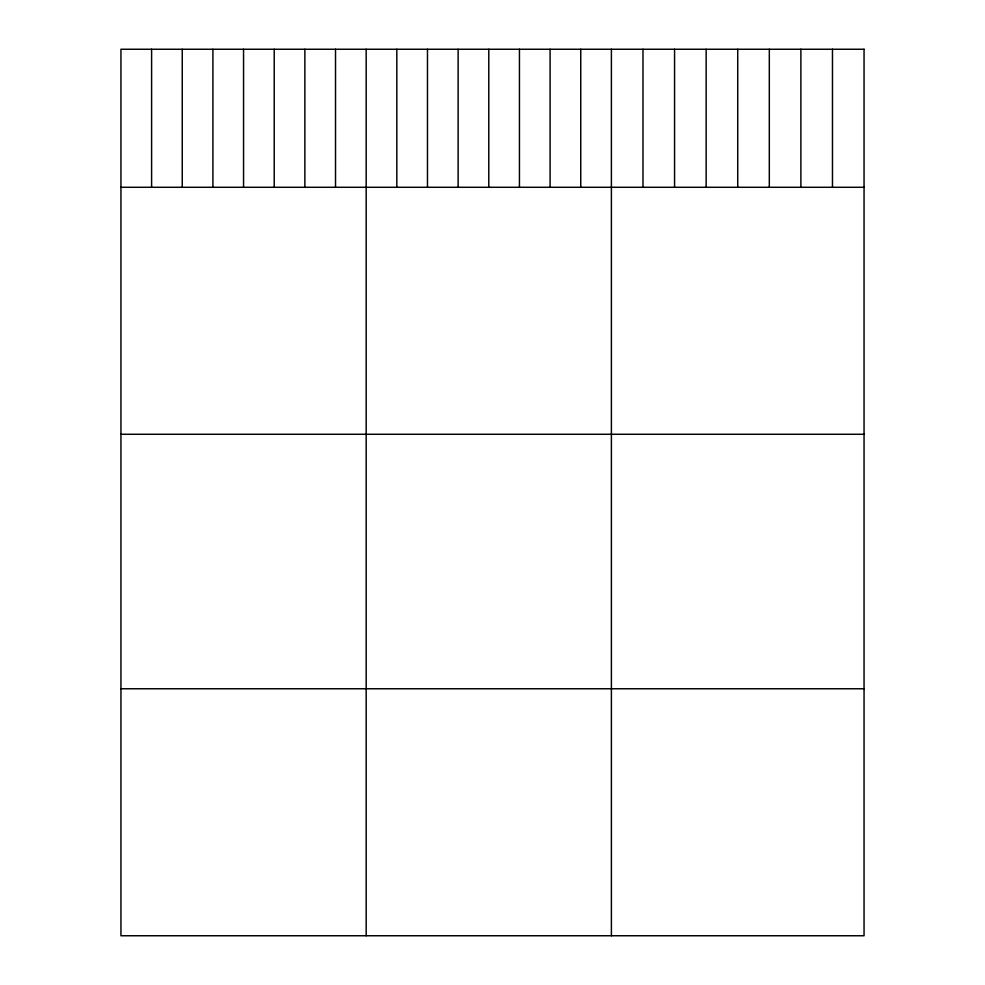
<?xml version="1.0" encoding="UTF-8"?>
<svg xmlns="http://www.w3.org/2000/svg" width="985" height="985" viewBox="0 0 985 985"><rect width="100%" height="100%" fill="white"/><g stroke="black" fill="none" stroke-linecap="round" stroke-linejoin="round"><path stroke-width="1.48" d="M120.946 187.285L864.054 187.285M120.946 434.274L864.054 434.274M120.946 688.761L864.054 688.761M832.473 49.25L832.473 187.285M800.891 49.25L800.891 187.285M769.31 49.25L769.31 187.285M737.728 49.25L737.728 187.285M706.146 49.25L706.146 187.285M674.565 49.25L674.565 187.285M642.983 49.25L642.983 187.285M611.402 49.25L611.402 935.75M580.744 49.25L580.744 187.285M550.086 49.25L550.086 187.285M519.44 49.25L519.44 187.285M488.782 49.25L488.782 187.285M458.136 49.25L458.136 187.285M427.478 49.25L427.478 187.285M396.82 49.25L396.82 187.285M366.174 49.25L366.174 935.75M335.516 49.25L335.516 187.285M304.87 49.25L304.87 187.285M274.212 49.25L274.212 187.285M243.554 49.25L243.554 187.285M212.908 49.25L212.908 187.285M182.25 49.25L182.25 187.285M151.604 49.25L151.604 187.285M864.054 49.25L120.946 49.25L120.946 935.75L864.054 935.75L864.054 49.25"/></g></svg>
